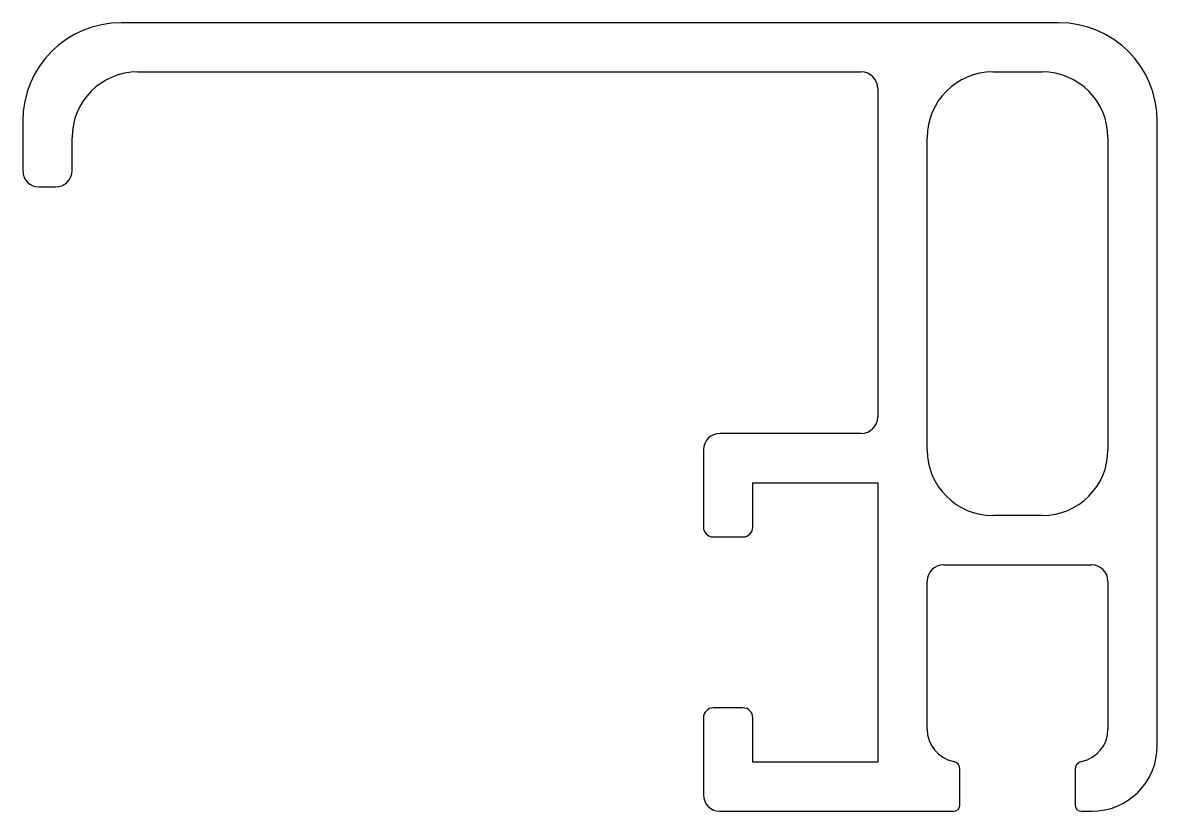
# Model space of a CAD drawing. Extents: x 3056.5 to 3091, y 2124.7 to 2148.7.
import ezdxf

# ---------------------------------------------------------------- set-up
doc = ezdxf.new("R2010")
doc.units = 0
doc.layers.get('0').update_dxf_attribs({"linetype": 'CONTINUOUS'})

msp = doc.modelspace()

# ---------------------------------------------------------------- linework, layer by layer
for p, q in [((3088.037, 2148.669), (3059.537, 2148.669)), ((3060.037, 2147.169), (3082.037, 2147.169)), ((3086.037, 2147.169), (3087.537, 2147.169)), ((3082.537, 2146.669), (3082.537, 2136.669)), ((3056.537, 2145.669), (3056.537, 2144.169)), ((3091.037, 2126.669), (3091.037, 2145.669)), ((3058.037, 2144.169), (3058.037, 2145.169)), ((3084.037, 2135.669), (3084.037, 2145.169)), ((3089.537, 2145.169), (3089.537, 2135.669)), ((3057.037, 2143.669), (3057.537, 2143.669)), ((3082.037, 2136.169), (3077.737, 2136.169)), ((3077.237, 2135.669), (3077.237, 2133.319)), ((3078.737, 2133.319), (3078.737, 2134.669)), ((3078.737, 2134.669), (3082.537, 2134.669)), ((3082.537, 2134.669), (3082.537, 2126.169)), ((3087.537, 2133.669), (3086.037, 2133.669)), ((3077.537, 2133.019), (3078.437, 2133.019)), ((3084.537, 2132.169), (3089.037, 2132.169)), ((3084.037, 2127.169), (3084.037, 2131.669)), ((3089.537, 2131.669), (3089.537, 2127.169)), ((3078.437, 2127.819), (3077.537, 2127.819)), ((3077.237, 2127.519), (3077.237, 2125.169)), ((3078.737, 2126.169), (3078.737, 2127.519)), ((3082.537, 2126.169), (3078.737, 2126.169)), ((3085.037, 2124.869), (3085.037, 2125.944)), ((3088.537, 2125.944), (3088.537, 2124.869)), ((3077.737, 2124.669), (3084.837, 2124.669)), ((3088.737, 2124.669), (3089.037, 2124.669))]:
    msp.add_line(p, q)
for centre, radius, start, end in [((3059.537, 2145.669), 3, 90, 180), ((3088.037, 2145.669), 3, 0, 90), ((3060.037, 2145.169), 2, 90, 180), ((3082.037, 2146.669), 0.5, 0, 90), ((3086.037, 2145.169), 2, 90, 180), ((3087.537, 2145.169), 2, 0, 90), ((3057.037, 2144.169), 0.5, 180, 270), ((3057.537, 2144.169), 0.5, 270, 0), ((3082.037, 2136.669), 0.5, 270, 0), ((3077.737, 2135.669), 0.5, 90, 180), ((3086.037, 2135.669), 2, 180, 270), ((3087.537, 2135.669), 2, 270, 0), ((3077.537, 2133.319), 0.3, 180, 270), ((3078.437, 2133.319), 0.3, 270, 360), ((3084.537, 2131.669), 0.5, 90, 180), ((3089.037, 2131.669), 0.5, 0, 90), ((3077.537, 2127.519), 0.3, 90, 180), ((3078.437, 2127.519), 0.3, 0, 90), ((3085.037, 2127.169), 1, 180, 258.463), ((3088.537, 2127.169), 1, 281.537, 0), ((3089.037, 2126.669), 2, 270, 0), ((3084.787, 2125.944), 0.25, 0, 78.463), ((3088.787, 2125.944), 0.25, 101.537, 180), ((3077.737, 2125.169), 0.5, 180, 270), ((3084.837, 2124.869), 0.2, 270, 360), ((3088.737, 2124.869), 0.2, 180, 270)]:
    msp.add_arc(centre, radius, start, end)

doc.saveas('drawing.dxf')
